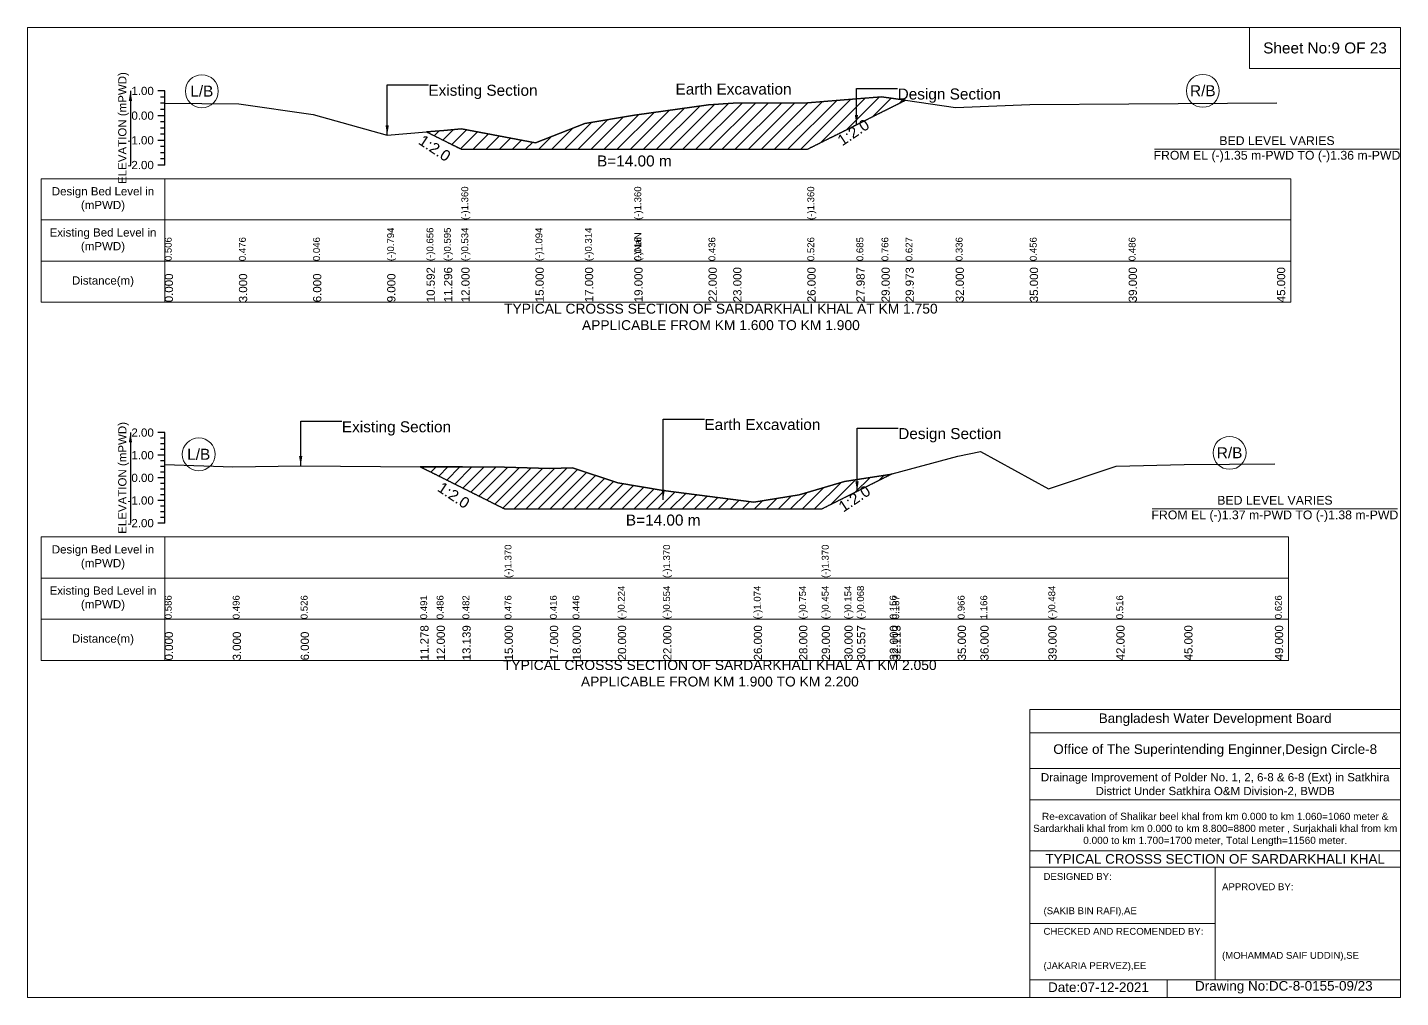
# Model space of a CAD drawing. Header units: inches. Extents: x 93000 to 506000, y -4242 to 0.
# Drawn here: x 180000 to 186000, y -4242 to 0 of the extents above; entities that cross this region are included whole.
import ezdxf

# ---------------------------------------------------------------- set-up
doc = ezdxf.new("R2010")
doc.units = ezdxf.units.IN
doc.header["$LTSCALE"] = 7
doc.header["$MEASUREMENT"] = 0
doc.linetypes.add('DASHED', pattern=[0.75, 0.5, -0.25])
for name, color, linetype, lineweight in [('Cross section Data Border', 7, 'Continuous', 9), ('Cross Section Labels', 7, 'Continuous', 9), ('Design_Bed_Level for Xsection', 7, 'DASHED', 25), ('Existing_Bed_Level for Xsection', 7, 'Continuous', 25), ('Long Section Labels', 7, 'Continuous', 9)]:
    doc.layers.add(name, color=color, linetype=linetype, lineweight=lineweight)
doc.styles.get("Standard").update_dxf_attribs({"font": 'arial.ttf'})
doc.dimstyles.get("Standard").update_dxf_attribs({"dimtxt": 0.18, "dimasz": 0.18, "dimexe": 0.18, "dimexo": 0.0625, "dimgap": 0.09, "dimtad": 0, "dimtih": 1, "dimtoh": 1, "dimdec": 4, "dimzin": 0, "dimdsep": 46, "dimtxsty": 'Standard', "dimcen": 0.09, "dimadec": 0, "dimazin": 0, "dimtfac": 1, "dimtdec": 4, "dimtofl": 0, "dimtmove": 0, "dimatfit": 3, "dimfxl": 1, "dimtolj": 1, "dimtzin": 0, "dimarcsym": 0})

msp = doc.modelspace()

# ---------------------------------------------------------------- hatches: boundary and pattern name
at = {"layer": 'Existing_Bed_Level for Xsection'}
h = msp.add_hatch(dxfattribs=at)
h.set_pattern_fill('ANSI31', color=256, scale=324, style=0)
h.paths.add_polyline_path([(181743.9, -456.7), (181820, -494.7), (181896, -532.7), (182220, -532.7), (182436, -532.7), (182652, -532.7), (182976, -532.7), (183084, -532.7), (183408, -532.7), (183622.5, -425.5), (183732, -370.7), (183837.1, -318.2), (183732, -303.1), (183622.5, -311.9), (183408, -329), (183084, -331.2), (182976, -338.8), (182652, -384.1), (182436, -419.8), (182220, -504), (181896, -443.5), (181820, -450.1)])
h = msp.add_hatch(dxfattribs=at)
h.set_pattern_fill('ANSI31', color=256, scale=297, style=0)
h.paths.add_polyline_path([(181716.6, -1921.1), (181788, -1956.8), (181900.8, -2013.2), (182085, -2105.3), (182283, -2105.3), (182382, -2105.3), (182580, -2105.3), (182778, -2105.3), (183174, -2105.3), (183372, -2105.3), (183471, -2105.3), (183570, -2055.8), (183625.1, -2028.3), (183768, -1956.8), (183779.2, -1951.2), (183768, -1954.2), (183625.1, -1976.4), (183570, -1984.9), (183471, -2014.6), (183372, -2044.3), (183174, -2076), (182778, -2024.5), (182580, -1991.8), (182382, -1925.5), (182283, -1928.5), (182085, -1922.5), (181900.8, -1921.9), (181788, -1921.6)])

# ---------------------------------------------------------------- linework, layer by layer
at = {"layer": 'Cross section Data Border'}
for points in [[(180000, 0), (186000, 0), (186000, -4242), (180000, -4242)], [(185340, 0), (186000, 0), (186000, -180), (185340, -180)], [(180060, -661.8), (185520, -661.8), (185520, -1201.8), (180060, -1201.8)], [(180060, -2227.7), (185511, -2227.7), (185511, -2767.7), (180060, -2767.7)]]:
    msp.add_lwpolyline(points, close=True, dxfattribs=at)
for points in [[(180600, -661.8), (180600, -1201.8)], [(180060, -841.8), (185520, -841.8)], [(180060, -1021.8), (185520, -1021.8)], [(180600, -2227.7), (180600, -2767.7)], [(180060, -2407.7), (185511, -2407.7)], [(180060, -2587.7), (185511, -2587.7)], [(184380, -4242), (184380, -2982), (186000, -2982)], [(184380, -3084), (186000, -3084)], [(184380, -3240), (186000, -3240)], [(184380, -3378), (186000, -3378)], [(184380, -3600), (186000, -3600)], [(184380, -3672), (186000, -3672)], [(185190, -3672), (185190, -4164)], [(184380, -3918), (185190, -3918)], [(184380, -4164), (186000, -4164)], [(184980, -4164), (184980, -4242)]]:
    msp.add_lwpolyline(points, dxfattribs=at)
at = {"layer": 'Cross Section Labels'}
for points in [[(184924.2, -532.7), (185995.8, -532.7)], [(184915.2, -2105.3), (185986.8, -2105.3)]]:
    msp.add_lwpolyline(points, dxfattribs=at)
for centre in [(180762, -278.8), (185136, -277.2), (180748.5, -1866.6), (185253, -1860.2)]:
    msp.add_circle(centre, 72, dxfattribs=at)
at = {"layer": 'Design_Bed_Level for Xsection'}
for points in [[(181743.9, -456.7), (181820, -494.7), (181896, -532.7), (182652, -532.7), (183408, -532.7), (183622.5, -425.5), (183837.1, -318.2)], [(181716.6, -1921.1), (181900.8, -2013.2), (182085, -2105.3), (182778, -2105.3), (183471, -2105.3), (183625.1, -2028.3), (183779.2, -1951.2)]]:
    msp.add_lwpolyline(points, dxfattribs=at)
at = {"layer": 'Existing_Bed_Level for Xsection'}
for points in [[(180600, -277.8), (180570, -277.8)], [(180600, -601.8), (180600, -493.8), (180600, -385.8), (180600, -277.8)], [(180600, -304.8), (180582, -304.8)], [(180600, -331.8), (180582, -331.8)], [(180600, -358.8), (180582, -358.8)], [(180600, -331.2), (180924, -334.4), (181248, -380.9), (181572, -471.6), (181743.9, -456.7), (181820, -450.1), (181896, -443.5), (181896, -443.5), (182220, -504), (182436, -419.8), (182652, -384.1), (182652, -384.1), (182976, -338.8), (183084, -331.2), (183408, -329), (183408, -329), (183622.5, -311.9), (183732, -303.1), (183837.1, -318.2), (184056, -349.6), (184380, -336.6), (184812, -333.4), (185460, -329)], [(180600, -385.8), (180570, -385.8)], [(180600, -412.8), (180582, -412.8)], [(180600, -439.8), (180582, -439.8)], [(180600, -466.8), (180582, -466.8)], [(180600, -493.8), (180570, -493.8)], [(180600, -520.8), (180582, -520.8)], [(180600, -547.8), (180582, -547.8)], [(180600, -574.8), (180582, -574.8)], [(180600, -601.8), (180570, -601.8)], [(180600, -1771.7), (180570, -1771.7)], [(180600, -1796.4), (180582, -1796.4)], [(180600, -2167.7), (180600, -2068.7), (180600, -1969.7), (180600, -1870.7), (180600, -1771.7)], [(180600, -1821.2), (180582, -1821.2)], [(180600, -1845.9), (180582, -1845.9)], [(180600, -1911.7), (180897, -1920.6), (181194, -1917.6), (181716.6, -1921.1), (181788, -1921.6), (181900.8, -1921.9), (182085, -1922.5), (182085, -1922.5), (182283, -1928.5), (182382, -1925.5), (182580, -1991.8), (182778, -2024.5), (182778, -2024.5), (183174, -2076), (183372, -2044.3), (183471, -2014.6), (183471, -2014.6), (183570, -1984.9), (183625.1, -1976.4), (183768, -1954.2), (183779.2, -1951.2), (184065, -1874), (184164, -1854.2), (184461, -2017.6), (184758, -1918.6), (185055, -1911.7), (185451, -1907.7)], [(180600, -1870.7), (180570, -1870.7)], [(180600, -1895.4), (180582, -1895.4)], [(180600, -1969.7), (180570, -1969.7)], [(180600, -1920.2), (180582, -1920.2)], [(180600, -1944.9), (180582, -1944.9)], [(180600, -1994.4), (180582, -1994.4)], [(180600, -2019.2), (180582, -2019.2)], [(180600, -2068.7), (180570, -2068.7)], [(180600, -2043.9), (180582, -2043.9)], [(180600, -2093.4), (180582, -2093.4)], [(180600, -2118.2), (180582, -2118.2)], [(180600, -2142.9), (180582, -2142.9)], [(180600, -2167.7), (180570, -2167.7)]]:
    msp.add_lwpolyline(points, dxfattribs=at)
for points in [[(181743.9, -456.7), (181820, -494.7), (181896, -532.7), (181896, -532.7), (182220, -532.7), (182436, -532.7), (182652, -532.7), (182652, -532.7), (182976, -532.7), (183084, -532.7), (183408, -532.7), (183408, -532.7), (183622.5, -425.5), (183732, -370.7), (183837.1, -318.2), (183837.1, -318.2), (183837.1, -318.2), (183732, -303.1), (183622.5, -311.9), (183408, -329), (183408, -329), (183084, -331.2), (182976, -338.8), (182652, -384.1), (182652, -384.1), (182436, -419.8), (182220, -504), (181896, -443.5), (181896, -443.5), (181820, -450.1)], [(181716.6, -1921.1), (181716.6, -1921.1), (181788, -1956.8), (181900.8, -2013.2), (182085, -2105.3), (182085, -2105.3), (182283, -2105.3), (182382, -2105.3), (182580, -2105.3), (182778, -2105.3), (182778, -2105.3), (183174, -2105.3), (183372, -2105.3), (183471, -2105.3), (183471, -2105.3), (183570, -2055.8), (183625.1, -2028.3), (183768, -1956.8), (183779.2, -1951.2), (183768, -1954.2), (183625.1, -1976.4), (183570, -1984.9), (183471, -2014.6), (183471, -2014.6), (183372, -2044.3), (183174, -2076), (182778, -2024.5), (182778, -2024.5), (182580, -1991.8), (182382, -1925.5), (182283, -1928.5), (182085, -1922.5), (182085, -1922.5), (181900.8, -1921.9), (181788, -1921.6), (181716.6, -1921.1)]]:
    msp.add_lwpolyline(points, close=True, dxfattribs=at)

# ---------------------------------------------------------------- texts
at = {"layer": 'Cross section Data Border', "attachment_point": 5}
for s, insert, char_height in [('Sheet No:9 OF 23', (185670, -90), 48), ('Bangladesh Water Development Board', (185190, -3027), 42), ('Office of The Superintending Enginner,Design Circle-8', (185190, -3162), 42)]:
    msp.add_mtext(s, dxfattribs=dict(at, insert=insert, char_height=char_height))
at = {"layer": 'Cross section Data Border'}
for s, insert, char_height, width, attachment_point in [('Design Bed Level in (mPWD)', (180330, -751.8), 36, 480, 5), ('Existing Bed Level in (mPWD)', (180330, -931.8), 36, 480, 5), ('Distance(m)', (180330, -1111.8), 36, 480, 5), ('Design Bed Level in (mPWD)', (180330, -2317.7), 36, 480, 5), ('Existing Bed Level in (mPWD)', (180330, -2497.7), 36, 480, 5), ('Distance(m)', (180330, -2677.7), 36, 480, 5), ('Drainage Improvement of Polder No. 1, 2, 6-8 & 6-8 (Ext) in Satkhira District Under Satkhira O&M Division-2, BWDB', (185190, -3312), 36, 1680, 5), ('Re-excavation of Shalikar beel khal from km 0.000 to km 1.060=1060 meter & Sardarkhali khal from km 0.000 to km 8.800=8800 meter , Surjakhali khal from km 0.000 to km 1.700=1700 meter, Total Length=11560 meter.', (185190, -3507), 31.4683, 1620, 5), ('TYPICAL CROSSS SECTION OF SARDARKHALI KHAL', (185190, -3636), 42, 1680, 5), ('DESIGNED BY:^J^J^J(SAKIB BIN RAFI),AE', (184440, -3792), 30, 840, 4), ('APPROVED BY:^J^J^J^J^J^J(MOHAMMAD SAIF UDDIN),SE', (185220, -3912), 30, 840, 4), ('CHECKED AND RECOMENDED BY:^J^J^J(JAKARIA PERVEZ),EE', (184440, -4032), 30, 840, 4), ('Date:07-12-2021', (184680, -4197), 42, 840, 5), ('Drawing No:DC-8-0155-09/23', (185490, -4197), 42, 1320, 5)]:
    msp.add_mtext(s, dxfattribs=dict(at, insert=insert, char_height=char_height, width=width, attachment_point=attachment_point))
at = {"layer": 'Cross Section Labels'}
for s, insert, char_height, attachment_point in [('L/B', (180762, -278.8), 48, 5), ('Existing Section', (181752, -250.8), 48, 1), ('Earth Excavation', (182832, -245.4), 48, 1), ('Design Section', (183802.5, -267), 48, 1), ('R/B', (185136, -277.2), 48, 5), ('BED LEVEL VARIES ^JFROM EL (-)1.35 m-PWD TO (-)1.36 m-PWD', (185460, -532.7), 38.4, 5), ('B=14.00 m', (182652, -559.7), 48, 2), ('TYPICAL CROSSS SECTION OF SARDARKHALI KHAL AT KM 1.750^JAPPLICABLE FROM KM 1.600 TO KM 1.900', (183030, -1266), 43.2, 5), ('Existing Section', (181374, -1722.2), 48, 1), ('Earth Excavation', (182958, -1712.3), 48, 1), ('Design Section', (183805.1, -1751.9), 48, 1), ('L/B', (180748.5, -1866.6), 48, 5), ('R/B', (185253, -1860.2), 48, 5), ('BED LEVEL VARIES ^JFROM EL (-)1.37 m-PWD TO (-)1.38 m-PWD', (185451, -2105.3), 38.4, 5), ('B=14.00 m', (182778, -2130.1), 48, 2), ('TYPICAL CROSSS SECTION OF SARDARKHALI KHAL AT KM 2.050^JAPPLICABLE FROM KM 1.900 TO KM 2.200', (183025.5, -2824.5), 43.2, 5)]:
    msp.add_mtext(s, dxfattribs=dict(at, insert=insert, char_height=char_height, attachment_point=attachment_point))
at = {"layer": 'Cross Section Labels', "char_height": 48, "attachment_point": 2}
for insert, rotation in [((183595.5, -439), 33.69007), ((181793, -508.2), 326.30993), ((181876, -2025.6), 326.30993), ((183600.3, -2040.6), 33.69007)]:
    msp.add_mtext('1:2.0', dxfattribs=dict(at, insert=insert, rotation=rotation))
at = {"layer": 'Existing_Bed_Level for Xsection', "char_height": 36, "attachment_point": 5, "rotation": 90}
for insert in [(180420, -439.8), (180420, -1969.7)]:
    msp.add_mtext('ELEVATION (mPWD)', dxfattribs=dict(at, insert=insert))
at = {"layer": 'Existing_Bed_Level for Xsection', "char_height": 36, "attachment_point": 6}
for s, insert in [('1.00', (180552, -277.8)), ('0.00', (180552, -385.8)), ('-1.00', (180552, -493.8)), ('-2.00', (180552, -601.8)), ('2.00', (180552, -1771.7)), ('1.00', (180552, -1870.7)), ('0.00', (180552, -1969.7)), ('-1.00', (180552, -2068.7)), ('-2.00', (180552, -2167.7))]:
    msp.add_mtext(s, dxfattribs=dict(at, insert=insert))
at = {"layer": 'Long Section Labels', "attachment_point": 1, "rotation": 90}
for s, insert, char_height in [('(-)1.360', (181896, -841.8), 30), ('(-)1.360', (182652, -841.8), 30), ('(-)1.360', (183408, -841.8), 30), ('(-)0.794', (181572, -1021.8), 30), ('(-)0.656', (181743.9, -1021.8), 30), ('(-)0.595', (181820, -1021.8), 30), ('(-)0.534', (181896, -1021.8), 30), ('(-)0.534', (181896, -1021.8), 30), ('(-)0.534', (181896, -1021.8), 30), ('(-)1.094', (182220, -1021.8), 30), ('(-)0.314', (182436, -1021.8), 30), ('(-)NaN', (182652, -1021.8), 30), ('0.506', (180600, -1021.8), 30), ('0.506', (180600, -1021.8), 30), ('0.476', (180924, -1021.8), 30), ('0.046', (181248, -1021.8), 30), ('0.016', (182652, -1021.8), 30), ('0.016', (182652, -1021.8), 30), ('0.436', (182976, -1021.8), 30), ('0.526', (183408, -1021.8), 30), ('0.526', (183408, -1021.8), 30), ('0.526', (183408, -1021.8), 30), ('0.526', (183408, -1021.8), 30), ('0.685', (183622.5, -1021.8), 30), ('0.766', (183732, -1021.8), 30), ('0.627', (183837.1, -1021.8), 30), ('0.336', (184056, -1021.8), 30), ('0.456', (184380, -1021.8), 30), ('0.486', (184812, -1021.8), 30), ('0.000', (180600, -1201.8), 36), ('3.000', (180924, -1201.8), 36), ('6.000', (181248, -1201.8), 36), ('9.000', (181572, -1201.8), 36), ('10.592', (181743.9, -1201.8), 36), ('11.296', (181820, -1201.8), 36), ('12.000', (181896, -1201.8), 36), ('12.000', (181896, -1201.8), 36), ('12.000', (181896, -1201.8), 36), ('15.000', (182220, -1201.8), 36), ('17.000', (182436, -1201.8), 36), ('19.000', (182652, -1201.8), 36), ('19.000', (182652, -1201.8), 36), ('19.000', (182652, -1201.8), 36), ('22.000', (182976, -1201.8), 36), ('23.000', (183084, -1201.8), 36), ('26.000', (183408, -1201.8), 36), ('26.000', (183408, -1201.8), 36), ('26.000', (183408, -1201.8), 36), ('27.987', (183622.5, -1201.8), 36), ('29.000', (183732, -1201.8), 36), ('29.973', (183837.1, -1201.8), 36), ('32.000', (184056, -1201.8), 36), ('35.000', (184380, -1201.8), 36), ('39.000', (184812, -1201.8), 36), ('45.000', (185460, -1201.8), 36), ('(-)1.370', (182085, -2407.7), 30), ('(-)1.370', (182778, -2407.7), 30), ('(-)1.370', (183471, -2407.7), 30), ('(-)0.224', (182580, -2587.7), 30), ('(-)0.554', (182778, -2587.7), 30), ('(-)0.554', (182778, -2587.7), 30), ('(-)0.554', (182778, -2587.7), 30), ('(-)1.074', (183174, -2587.7), 30), ('(-)0.754', (183372, -2587.7), 30), ('(-)0.454', (183471, -2587.7), 30), ('(-)0.454', (183471, -2587.7), 30), ('(-)0.454', (183471, -2587.7), 30), ('(-)0.154', (183570, -2587.7), 30), ('(-)0.068', (183625.1, -2587.7), 30), ('(-)0.484', (184461, -2587.7), 30), ('0.586', (180600, -2587.7), 30), ('0.586', (180600, -2587.7), 30), ('0.496', (180897, -2587.7), 30), ('0.526', (181194, -2587.7), 30), ('0.491', (181716.6, -2587.7), 30), ('0.486', (181788, -2587.7), 30), ('0.482', (181900.8, -2587.7), 30), ('0.476', (182085, -2587.7), 30), ('0.476', (182085, -2587.7), 30), ('0.476', (182085, -2587.7), 30), ('0.416', (182283, -2587.7), 30), ('0.446', (182382, -2587.7), 30), ('0.156', (183768, -2587.7), 30), ('0.187', (183779.2, -2587.7), 30), ('0.966', (184065, -2587.7), 30), ('1.166', (184164, -2587.7), 30), ('0.516', (184758, -2587.7), 30), ('0.626', (185451, -2587.7), 30), ('11.278', (181716.6, -2767.7), 36), ('12.000', (181788, -2767.7), 36), ('13.139', (181900.8, -2767.7), 36), ('15.000', (182085, -2767.7), 36), ('15.000', (182085, -2767.7), 36), ('15.000', (182085, -2767.7), 36), ('17.000', (182283, -2767.7), 36), ('18.000', (182382, -2767.7), 36), ('20.000', (182580, -2767.7), 36), ('22.000', (182778, -2767.7), 36), ('22.000', (182778, -2767.7), 36), ('22.000', (182778, -2767.7), 36), ('26.000', (183174, -2767.7), 36), ('28.000', (183372, -2767.7), 36), ('29.000', (183471, -2767.7), 36), ('29.000', (183471, -2767.7), 36), ('29.000', (183471, -2767.7), 36), ('30.000', (183570, -2767.7), 36), ('30.557', (183625.1, -2767.7), 36), ('32.000', (183768, -2767.7), 36), ('32.113', (183779.2, -2767.7), 36), ('35.000', (184065, -2767.7), 36), ('36.000', (184164, -2767.7), 36), ('39.000', (184461, -2767.7), 36), ('42.000', (184758, -2767.7), 36), ('45.000', (185055, -2767.7), 36), ('49.000', (185451, -2767.7), 36), ('0.000', (180600, -2767.7), 36), ('3.000', (180897, -2767.7), 36), ('6.000', (181194, -2767.7), 36)]:
    msp.add_mtext(s, dxfattribs=dict(at, insert=insert, char_height=char_height))

# ---------------------------------------------------------------- leaders
at = {"layer": 'Cross Section Labels', "annotation_type": 0, "has_hookline": 1, "hookline_direction": 0}
for points, text_width in [([(181572, -471.6), (181572, -250.8), (181751.9, -250.8)], 467.2), ([(183622.5, -425.5), (183622.5, -267), (183802.5, -267)], 441.2), ([(181194, -1917.6), (181194, -1722.2), (181373.9, -1722.2)], 467.2), ([(182778, -2064.9), (182778, -1712.3), (182957.9, -1712.3)], 497), ([(183625.1, -2028.3), (183625.1, -1751.9), (183805, -1751.9)], 441.2)]:
    msp.add_leader(points, dimstyle='Standard', override={"dimasz": 43.2}, dxfattribs=dict(at, text_width=text_width))
at = {"layer": 'Existing_Bed_Level for Xsection'}
for points in [[(180450, -277.8), (180450, -601.8)], [(180450, -1771.7), (180450, -2167.7)]]:
    msp.add_leader(points, dimstyle='Standard', override={"dimasz": 43.2}, dxfattribs=at)

doc.saveas('drawing.dxf')
